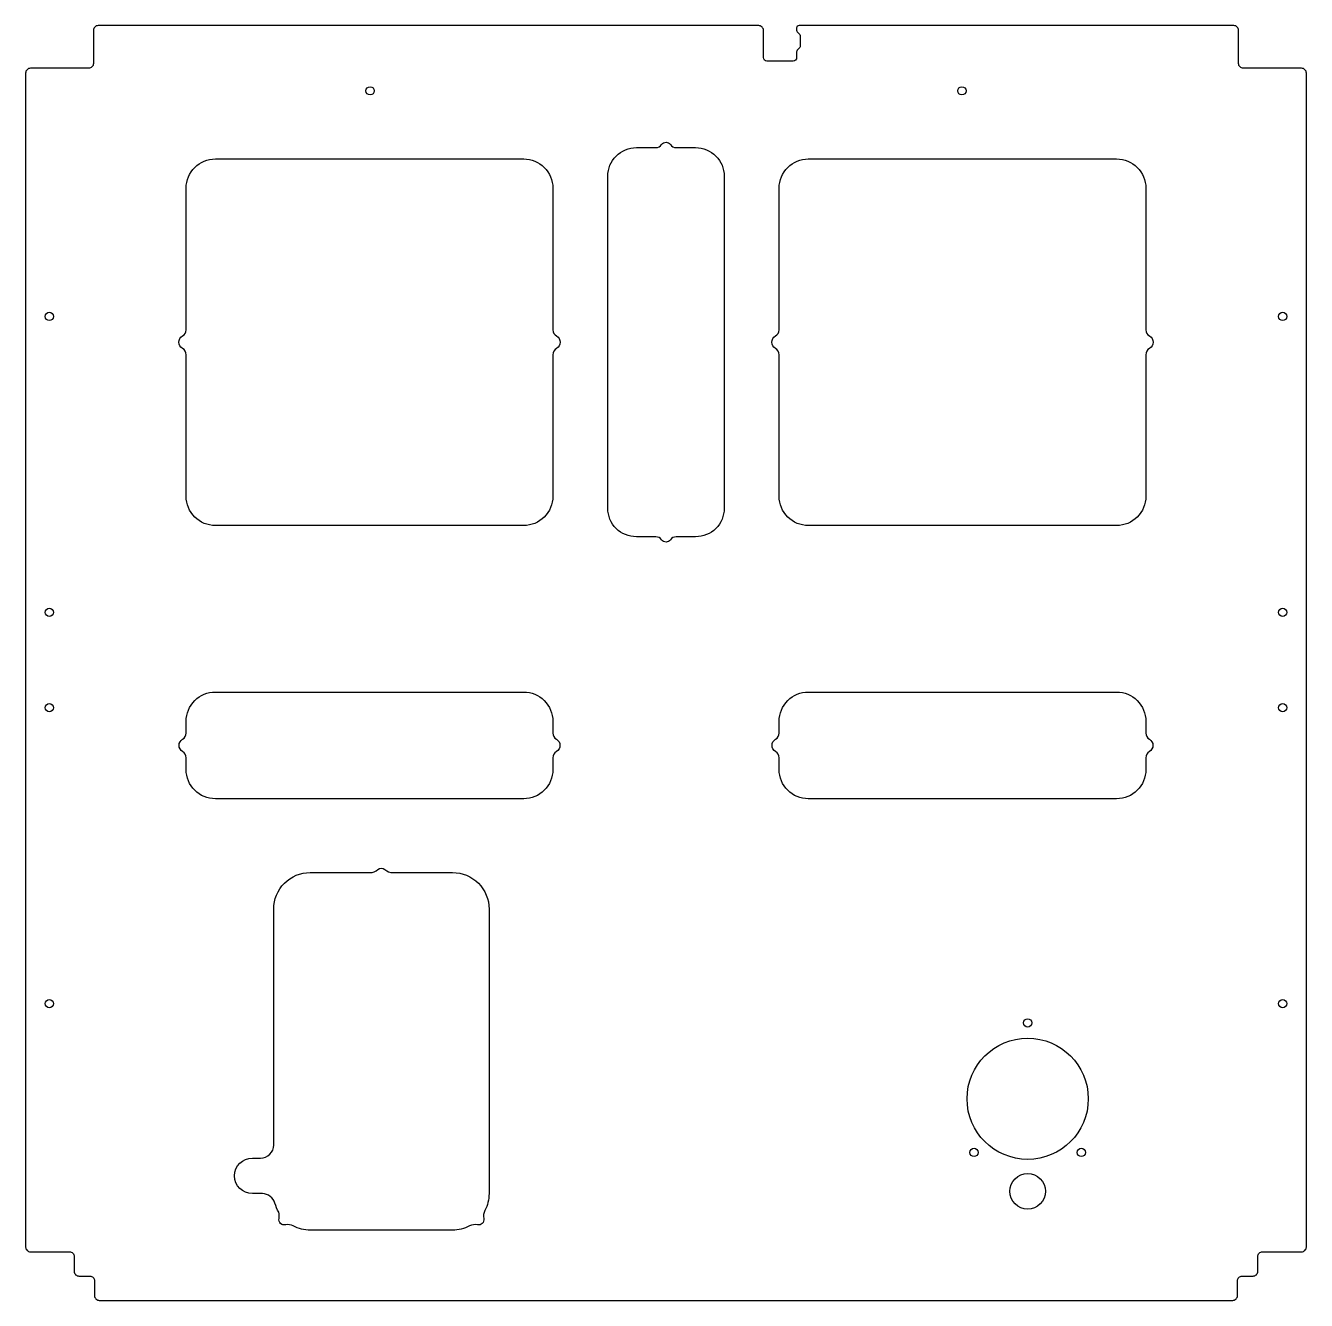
# Model space of a CAD drawing. Header units: millimetres. Extents: x -270 to 270, y 0 to 538.
import ezdxf

# ---------------------------------------------------------------- set-up
doc = ezdxf.new("R2010")
doc.units = ezdxf.units.MM
doc.layers.get('0').update_dxf_attribs({"linetype": 'CONTINUOUS'})

msp = doc.modelspace()

# ---------------------------------------------------------------- linework, layer by layer
for points in [[(-249.5, 12.25, 0.414214), (-247.5, 10.25), (-242.93, 10.25, -0.414214), (-240.93, 8.25), (-240.93, 2, 0.414214), (-238.93, 0), (238.93, 0, 0.414214), (240.93, 2), (240.93, 8.25, -0.414214), (242.93, 10.25), (247.5, 10.25, 0.414214), (249.5, 12.25), (249.5, 18.5, -0.414214), (251.5, 20.5), (268, 20.5, 0.414214), (270, 22.5), (270, 517.5, 0.414214), (268, 519.5), (243.43, 519.5, -0.414214), (241.43, 521.5), (241.43, 535.5, 0.414214), (239.43, 537.5), (56.08, 537.5, 0.414214), (55.08, 536.5), (55.08, 535.6, 0.267949), (55.83, 534.3, -0.267949), (56.58, 533), (56.58, 529, -0.267949), (55.83, 527.7, 0.267949), (55.08, 526.4), (55.08, 524, -0.414214), (53.58, 522.5), (42.58, 522.5, -0.414214), (41.08, 524), (41.08, 535.5, 0.414214), (39.08, 537.5), (-239.43, 537.5, 0.414214), (-241.43, 535.5), (-241.43, 521.5, -0.414214), (-243.43, 519.5), (-268, 519.5, 0.414214), (-270, 517.5), (-270, 22.5, 0.414214), (-268, 20.5), (-251.5, 20.5, -0.414214), (-249.5, 18.5)], [(1.85, 487.33, 0.245393), (4.31, 486.04), (12.5, 486.04, -0.414214), (24.54, 474), (24.54, 334, -0.414214), (12.5, 321.96), (4.31, 321.96, 0.245393), (1.85, 320.67, -0.522233), (-1.85, 320.67, 0.245393), (-4.31, 321.96), (-12.5, 321.96, -0.414214), (-24.54, 334), (-24.54, 474, -0.414214), (-12.5, 486.04), (-4.31, 486.04, 0.245393), (-1.85, 487.33, -0.522233)], [(-46.15, 401.37, 0.273084), (-47.7, 398.75), (-47.7, 339, -0.414214), (-60, 326.7), (-190, 326.7, -0.414214), (-202.3, 339), (-202.3, 398.75, 0.273084), (-203.85, 401.37, -0.590182), (-203.85, 406.63, 0.273084), (-202.3, 409.25), (-202.3, 469, -0.414214), (-190, 481.3), (-60, 481.3, -0.414214), (-47.7, 469), (-47.7, 409.25, 0.273084), (-46.15, 406.63, -0.590182)], [(46.15, 406.63, 0.273084), (47.7, 409.25), (47.7, 469, -0.414214), (60, 481.3), (190, 481.3, -0.414214), (202.3, 469), (202.3, 409.25, 0.273084), (203.85, 406.63, -0.590182), (203.85, 401.37, 0.273084), (202.3, 398.75), (202.3, 339, -0.414214), (190, 326.7), (60, 326.7, -0.414214), (47.7, 339), (47.7, 398.75, 0.273084), (46.15, 401.37, -0.590182)], [(-47.7, 239.2, 0.267949), (-46.2, 236.6, -0.57735), (-46.2, 231.4, 0.267949), (-47.7, 228.8), (-47.7, 223.8, -0.414214), (-60, 211.5), (-190, 211.5, -0.414214), (-202.3, 223.8), (-202.3, 228.8, 0.267949), (-203.8, 231.4, -0.57735), (-203.8, 236.6, 0.267949), (-202.3, 239.2), (-202.3, 244.2, -0.414214), (-190, 256.5), (-60, 256.5, -0.414214), (-47.7, 244.2)], [(202.3, 239.2, 0.267949), (203.8, 236.6, -0.57735), (203.8, 231.4, 0.267949), (202.3, 228.8), (202.3, 223.8, -0.414214), (190, 211.5), (60, 211.5, -0.414214), (47.7, 223.8), (47.7, 228.8, 0.267949), (46.2, 231.4, -0.57735), (46.2, 236.6, 0.267949), (47.7, 239.2), (47.7, 244.2, -0.414214), (60, 256.5), (190, 256.5, -0.414214), (202.3, 244.2)], [(-164.86, 40.95, 0.338202), (-170.16, 45), (-174.4, 45, -1), (-174.4, 60), (-170.9, 60, 0.414214), (-165.4, 65.5), (-165.4, 165, -0.414214), (-150, 180.4), (-124.84, 180.4, 0.184688), (-121.5, 181.68, -0.38242), (-118.5, 181.68, 0.184688), (-115.16, 180.4), (-90, 180.4, -0.414214), (-74.6, 165), (-74.6, 45, -0.121537), (-76.37, 37.84, 0.173769), (-76.84, 34.5, -0.539727), (-79.5, 31.84, 0.173769), (-82.84, 31.37, -0.121529), (-90, 29.6), (-150, 29.6, -0.121711), (-157.17, 31.37, 0.164871), (-160.34, 31.88, -0.570312), (-163.15, 34.54, 0.134549), (-163.27, 37.18, -0.066658)]]:
    msp.add_lwpolyline(points, format="xyb", close=True)
for centre, radius in [((-124.75, 510), 1.75), ((124.75, 510), 1.75), ((-260, 414.88), 1.75), ((260, 414.88), 1.75), ((-260, 290.1), 1.75), ((260, 290.1), 1.75), ((-260, 249.9), 1.75), ((260, 249.9), 1.75), ((-260, 125.13), 1.75), ((260, 125.13), 1.75), ((152.5, 117), 1.75), ((152.5, 85), 25.55), ((129.87, 62.37), 1.75), ((175.13, 62.37), 1.75), ((152.5, 46), 7.5)]:
    msp.add_circle(centre, radius)

doc.saveas('drawing.dxf')
